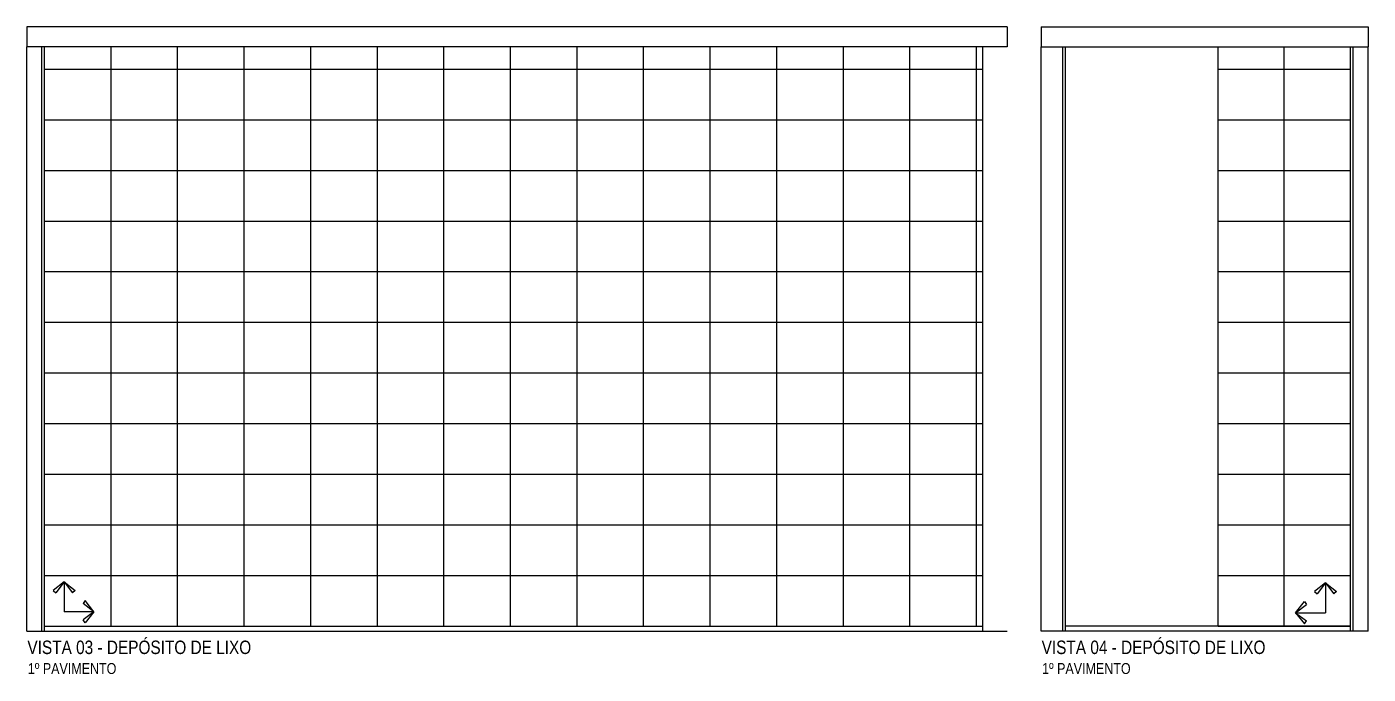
# Model space of a CAD drawing. Header units: metres. Extents: x 3 to 168, y -142 to 28.
# Drawn here: x 58.66 to 66.65, y -141.84 to -137.99 of the extents above; entities that cross this region are included whole.
import ezdxf

# ---------------------------------------------------------------- set-up
doc = ezdxf.new("R2010")
doc.units = ezdxf.units.M
for name, color, linetype in [('ARQ-ALV ACAB', 4, 'Continuous'), ('ARQ-ALV OSSO', 5, 'Continuous'), ('ARQ-AUX2', 2, 'Continuous'), ('ARQ-CERÂMICA', 7, 'Continuous'), ('ARQ-TXT', 2, 'Continuous')]:
    doc.layers.add(name, color=color, linetype=linetype)
doc.styles.add('Adesa', font='ARIALN.TTF')

# ---------------------------------------------------------------- blocks, each defined once
blk = doc.blocks.new('Seta para pag.piso')
for p, q in [((0, 0.1126), (-0.0418, 0.0796)), ((0, 0.1126), (-0.0312, 0.0715)), ((0, 0.1126), (0, 0)), ((0, 0.1126), (0.0418, 0.0795)), ((0, 0.1126), (0.0312, 0.0715)), ((-0.0418, 0.0796), (-0.0312, 0.0715)), ((0.0418, 0.0795), (0.0312, 0.0715)), ((-0.1126, 0), (-0.0795, 0.0418)), ((-0.1126, 0), (-0.0715, 0.0312)), ((-0.1126, 0), (0, 0)), ((-0.1126, 0), (-0.0796, -0.0418)), ((-0.1126, 0), (-0.0715, -0.0312)), ((-0.0795, 0.0418), (-0.0715, 0.0312)), ((-0.0796, -0.0418), (-0.0715, -0.0312))]:
    blk.add_line(p, q)
blk = doc.blocks.new('AREAS MOLHADAS')
at = {"layer": 'ARQ-CERÂMICA'}
h = blk.add_hatch(dxfattribs=at)
h.set_pattern_fill('LINE', color=256, scale=0.095)
h.set_pattern_definition([(0, (58.7606, -141.55738), (0, 0.301625), [])])
h.paths.add_polyline_path([(58.7606, -138.1074), (58.7606, -141.5574), (64.3547, -141.5574), (64.3547, -138.1074)])
h = blk.add_hatch(dxfattribs=at)
h.set_pattern_fill('LINE', color=256, scale=0.125, angle=90)
h.set_pattern_definition([(90, (58.7606, -141.55738), (-0.396875, 2e-17), [])])
h.paths.add_polyline_path([(58.7606, -138.1074), (58.7606, -141.5574), (64.3547, -141.5574), (64.3547, -138.1074)])
h = blk.add_hatch(dxfattribs=at)
h.set_pattern_fill('LINE', color=256, scale=0.095)
h.set_pattern_definition([(0, (66.54695, -141.55738), (0, 0.301625), [])])
h.paths.add_polyline_path([(65.7569, -141.5574), (66.5469, -141.5574), (66.5469, -138.1074), (65.7569, -138.1074)])
h = blk.add_hatch(dxfattribs=at)
h.set_pattern_fill('LINE', color=256, scale=0.125, angle=90)
h.set_pattern_definition([(90, (66.54695, -141.55738), (-0.396875, 2e-17), [])])
h.paths.add_polyline_path([(66.5469, -138.1074), (65.7569, -138.1074), (65.7569, -141.5574), (66.5469, -141.5574)])
at = {"layer": 'ARQ-ALV ACAB'}
for p, q in [((58.7606, -141.5874), (58.7606, -138.1074, 0)), ((64.8469, -141.5874, 0), (64.8469, -138.1074)), ((66.5469, -141.5874), (66.5469, -138.1074, 0)), ((58.7606, -141.5574), (64.3547, -141.5574, 0)), ((66.5469, -141.5574), (64.8469, -141.5574, 0))]:
    blk.add_line(p, q, dxfattribs=at)
at = {"layer": 'ARQ-ALV OSSO'}
for p, q in [((58.6556, -141.5874), (58.6556, -138.1074, 0)), ((58.7456, -141.5874), (58.7456, -138.1074, 0)), ((64.702, -141.5874, 0), (64.702, -138.1074)), ((64.832, -141.5874, 0), (64.832, -138.1074)), ((66.5619, -141.5874), (66.5619, -138.1074, 0)), ((66.6519, -141.5874), (66.6519, -138.1074, 0)), ((58.6556, -141.5874), (64.4996, -141.5874, 0)), ((66.6519, -141.5874), (64.702, -141.5874, 0))]:
    blk.add_line(p, q, dxfattribs=at)
at = {"layer": 'ARQ-AUX2'}
for p, q in [((64.4996, -137.9874), (58.6556, -137.9874, 0)), ((64.702, -137.9874), (66.6519, -137.9874, 0)), ((64.4996, -138.1074), (58.6556, -138.1074, 0)), ((64.3547, -141.5874, 0), (64.3547, -138.1074)), ((64.702, -138.1074), (66.6519, -138.1074, 0)), ((65.7569, -141.5574), (65.7569, -138.1074))]:
    blk.add_line(p, q, dxfattribs=at)
at = {"layer": 'ARQ-AUX2', "elevation": 0}
for points in [[(58.6556, -137.9874), (58.6556, -138.1074)], [(66.6519, -137.9874), (66.6519, -138.1074)]]:
    blk.add_lwpolyline(points, dxfattribs=at)
at = {"layer": 'ARQ-AUX2'}
for points in [[(64.4996, -137.9874), (64.4996, -138.1074)], [(64.702, -137.9874), (64.702, -138.1074)]]:
    blk.add_lwpolyline(points, dxfattribs=at)
at = {"layer": 'ARQ-CERÂMICA', "yscale": 1.58230973583663, "zscale": 1.58230973583663}
for p, xscale, rotation in [((58.8778, -141.4714), 1.58230973583663, 270), ((66.3977, -141.4774), -1.58230973583663, 90)]:
    blk.add_blockref('Seta para pag.piso', p, dxfattribs=dict(at, xscale=xscale, rotation=rotation))
at = {"layer": 'ARQ-TXT', "ltscale": 0.5, "style": 'Adesa'}
for s, p in [('VISTA 03 - DEPÓSITO DE LIXO', (58.659, -141.7237, 0)), ('VISTA 04 - DEPÓSITO DE LIXO', (64.7054, -141.7237, 0))]:
    blk.add_text(s, height=0.08, dxfattribs=at).set_placement(p)
at = {"layer": 'ARQ-TXT', "style": 'Adesa'}
for p in [(58.6618, -141.8426, 217.9394), (64.7082, -141.8426, 217.9394)]:
    blk.add_text('1º PAVIMENTO', height=0.065, dxfattribs=at).set_placement(p)

msp = doc.modelspace()

# ---------------------------------------------------------------- block references
msp.add_blockref('AREAS MOLHADAS', (0, 0))

doc.saveas('drawing.dxf')
